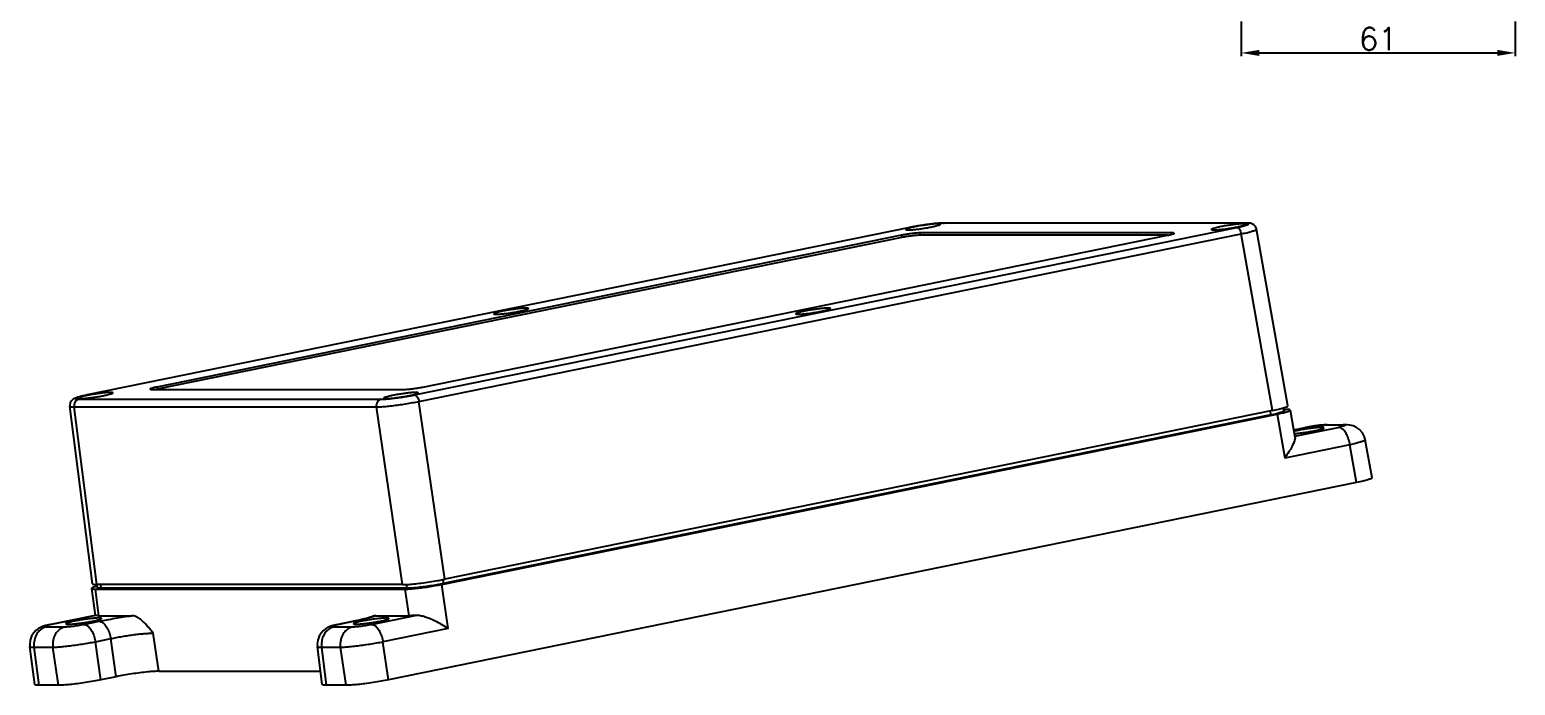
# Model space of a CAD drawing. Header units: millimetres. Extents: x -3364 to -2776, y 3137 to 3570.
# Drawn here: x -3364.2 to -3033.5, y 3137.3 to 3283.2 of the extents above; entities that cross this region are included whole.
import ezdxf

# ---------------------------------------------------------------- set-up
doc = ezdxf.new("R2010")
doc.units = ezdxf.units.MM
doc.layers.add('02___PRT_ALL_AXES', color=7, linetype='Continuous')
doc.layers.add('标注', color=3, linetype='Continuous', lineweight=0)
doc.styles.get("Standard").update_dxf_attribs({"font": 'txt.shx'})
doc.dimstyles.new('ISO-25', dxfattribs={"dimtxt": 2.5, "dimasz": 2, "dimexe": 1.25, "dimexo": 0.625, "dimtad": 1, "dimdsep": 46, "dimtxsty": 'Standard', "dimcen": 2.5, "dimclrt": 256, "dimadec": 0, "dimazin": 0, "dimtfac": 1, "dimtmove": 0, "dimatfit": 3, "dimfxl": 1, "dimarcsym": 0})

# ---------------------------------------------------------------- blocks, each defined once
blk = doc.blocks.new('*D33')
at = {"layer": 'Defpoints', "color": 0, "lineweight": 25}
for p in [(-3094.533942185146, 3285.51492032769), (-3033.533942185146, 3285.514920327691), (-3033.533942185146, 3278.04118629881)]:
    blk.add_point(p, dxfattribs=at)
at = {"layer": '标注', "color": 0, "lineweight": -2}
for p, q in [((-3094.533942185146, 3285.01492032769), (-3094.533942185146, 3277.29118629881)), ((-3033.533942185146, 3285.014920327691), (-3033.533942185146, 3277.29118629881)), ((-3090.533942185146, 3278.04118629881), (-3037.533942185146, 3278.04118629881))]:
    blk.add_line(p, q, dxfattribs=at)
at = {"layer": '标注', "color": 0, "lineweight": 25}
for points in [[(-3090.533942185146, 3278.707852965477), (-3090.533942185146, 3277.374519632144), (-3094.533942185146, 3278.04118629881)], [(-3037.533942185146, 3278.707852965477), (-3037.533942185146, 3277.374519632144), (-3033.533942185146, 3278.04118629881)]]:
    blk.add_solid(points, dxfattribs=at)
at = {"layer": '标注', "lineweight": 25, "insert": (-3064.033942185146, 3281.16568629881), "char_height": 5, "attachment_point": 5}
blk.add_mtext('61', dxfattribs=at)

msp = doc.modelspace()

# ---------------------------------------------------------------- linework, layer by layer
at = {"color": 7, "linetype": 'Continuous', "lineweight": 25}
for p, q in [((-3168.31237194754, 3239.214326111989), (-3351.381708451639, 3201.931207141289)), ((-3170.121043821739, 3237.462337303089), (-3335.91478244934, 3203.690571153589)), ((-3278.521654678339, 3201.938582344689), (-3095.526045507539, 3239.214326111989)), ((-3277.55001399614, 3200.487171081689), (-3094.55440482544, 3237.762914848989)), ((-3276.71298280424, 3203.690571153589), (-3110.919244176639, 3237.462337303089)), ((-3170.121043821739, 3237.462337303089), (-3170.04582028504, 3236.969940031488)), ((-3167.300897327339, 3239.414996710889), (-3168.38624396774, 3239.206909852589)), ((-3168.31237194754, 3239.214326111989), (-3168.386099272539, 3239.206950910288)), ((-3165.81017637944, 3239.665238096688), (-3167.300897327339, 3239.414996710889)), ((-3109.860744426539, 3237.983506533788), (-3166.06245287344, 3237.983506533788)), ((-3166.06245287344, 3237.983506533788), (-3165.98722933674, 3237.491109262189)), ((-3110.919244176639, 3237.491109262189), (-3165.98722933674, 3237.491109262189)), ((-3161.52078659394, 3240.162646050989), (-3162.84729621774, 3240.052180830089)), ((-3160.641143667739, 3240.192435203089), (-3161.52078659394, 3240.162646050989)), ((-3160.87275513794, 3240.169657511189), (-3160.64708587654, 3240.192465696189)), ((-3093.585758192639, 3240.169657511189), (-3160.87275513794, 3240.169657511189)), ((-3160.64708587654, 3240.192465696189), (-3160.64114366504, 3240.192450009589)), ((-3093.36008758294, 3240.192465696189), (-3160.647084536739, 3240.192465696189)), ((-3109.860744426539, 3237.983506533788), (-3109.82256755044, 3237.733608822289)), ((-3087.58739229554, 3198.466725850389), (-3094.55440482544, 3237.762914848989)), ((-3093.16619673884, 3240.190258459289), (-3093.361083085139, 3240.192445401588)), ((-3084.16839366604, 3199.525094928088), (-3091.13714957754, 3238.831117159589)), ((-3170.04582028504, 3236.969940031488), (-3335.839558912639, 3203.198173881989)), ((-3353.248268433339, 3200.983250945489), (-3285.961271487939, 3200.983250945489)), ((-3351.381601338639, 3201.931220608389), (-3351.78167961854, 3201.847654624888)), ((-3351.30798111834, 3201.938582344689), (-3351.38160293794, 3201.931228617889)), ((-3351.30798111834, 3201.938582344689), (-3351.38007866324, 3201.923777270888)), ((-3336.97328219934, 3203.169401922888), (-3280.77157375254, 3203.169401922888)), ((-3335.91478244934, 3203.690571153589), (-3335.839558912639, 3203.198173881989)), ((-3350.178946646739, 3159.892607731889), (-3355.256866167339, 3199.441584121789)), ((-3349.22898383144, 3159.732359184588), (-3354.305614153739, 3199.271294755389)), ((-3354.305614153739, 3199.271294755389), (-3287.01861720844, 3199.271294755389)), ((-3281.24330610074, 3159.732359184588), (-3287.01861720844, 3199.271294755389)), ((-3271.77470288854, 3160.948235510788), (-3277.55001399614, 3200.487171081689)), ((-3272.48313309934, 3159.786712001889), (-3086.56061234264, 3197.658660272688)), ((-3087.91425534984, 3197.484778442589), (-3272.12952049164, 3159.960593831989)), ((-3087.58739229554, 3198.466725850389), (-3271.77470288854, 3160.948235510788)), ((-3087.91425534984, 3197.484778442589), (-3088.04987551304, 3198.372519186089)), ((-3086.56061234264, 3197.658660272688), (-3084.83214954244, 3187.909574766788)), ((-3085.16070440284, 3199.050724489189), (-3085.07067812894, 3199.074962954289)), ((-3084.98316037484, 3198.390885819789), (-3085.08699607874, 3199.070572252389)), ((-3085.07067812894, 3199.074962954289), (-3085.026953850439, 3199.086640334488)), ((-3085.03051207544, 3198.700839980889), (-3084.44393527184, 3198.700839980889)), ((-3083.630043559339, 3198.565842062289), (-3082.56701433484, 3192.570015711089)), ((-3082.854645042039, 3194.192345308289), (-3080.295403412139, 3194.713656369589)), ((-3082.85115754774, 3194.172674719889), (-3080.09879724384, 3194.733323567689)), ((-3082.60597042574, 3192.761260549089), (-3072.92463782324, 3194.733323567689)), ((-3079.43975369104, 3194.875028558688), (-3080.29618773444, 3194.713491708088)), ((-3080.295403097839, 3194.713656433589), (-3080.09879724384, 3194.733323567689)), ((-3075.42683308034, 3195.315201205089), (-3076.08194652574, 3195.294688002389)), ((-3075.43903614544, 3195.315235248589), (-3076.040824438639, 3195.254413421789)), ((-3076.040824438639, 3195.254413421789), (-3071.86629928774, 3195.254413421789)), ((-3075.43903614544, 3195.315235248589), (-3071.26451096254, 3195.315235248589)), ((-3071.271904069839, 3195.315226138689), (-3071.86629928774, 3195.254413421789)), ((-3070.33359600414, 3190.862893532988), (-3084.83214954244, 3187.909574766788)), ((-3068.841922976239, 3182.449378417788), (-3070.33359600414, 3190.862893532988)), ((-3065.422926061539, 3183.507757168189), (-3066.91904037644, 3191.946322569089)), ((-3083.25783463634, 3190.438915319789), (-3083.285898530839, 3190.384510649489)), ((-3068.841922976239, 3182.449378417788), (-3284.31235223694, 3138.558595753989)), ((-3350.416345066039, 3158.881896745889), (-3349.64675336484, 3152.887992373189)), ((-3349.602090125939, 3158.744532293689), (-3348.841093623339, 3152.817570948288)), ((-3349.602090125939, 3158.744532293689), (-3280.599078709839, 3158.744532293689)), ((-3281.24330610074, 3159.732359184588), (-3349.22898383144, 3159.732359184588)), ((-3349.06286502294, 3159.054486454689), (-3349.16785042024, 3159.741698536488)), ((-3349.11724370424, 3159.408875459489), (-3349.15541453104, 3159.398474052688)), ((-3348.24876954814, 3158.918255370589), (-3348.37314019674, 3159.732359184588)), ((-3280.24670238824, 3158.918255370589), (-3348.24876954814, 3158.918255370589)), ((-3279.733348633939, 3152.817570948288), (-3280.599078709839, 3158.744532293689)), ((-3280.376023650139, 3159.764764846389), (-3280.24670238824, 3158.918255370589)), ((-3271.050322354939, 3149.977402918389), (-3272.48313309934, 3159.786712001889)), ((-3272.266202488639, 3160.855285113988), (-3272.12952049164, 3159.960593831989)), ((-3349.60038733104, 3152.893945573789), (-3359.51262892764, 3150.874846975788)), ((-3349.56164734194, 3152.881455829589), (-3359.31602269534, 3150.894514186989)), ((-3352.141863274639, 3150.894514186989), (-3348.728650974339, 3151.589776918689)), ((-3349.56164734194, 3152.881455829589), (-3349.61938531254, 3152.890419865988)), ((-3348.841093623339, 3152.817570948288), (-3341.415281187139, 3152.817570921089)), ((-3291.64824819714, 3151.662944589489), (-3295.510683365439, 3150.874846975788)), ((-3291.900864832839, 3151.589776918689), (-3295.31407713304, 3150.894514186989)), ((-3291.900864832839, 3151.589776918689), (-3292.09747103284, 3151.570109714089)), ((-3288.139917712339, 3150.894514186989), (-3278.385542359039, 3152.881455829589)), ((-3287.94904799094, 3152.544652067389), (-3288.00882526164, 3152.526418910589)), ((-3287.15916134524, 3152.817570921089), (-3279.733348633939, 3152.817570948288)), ((-3360.02073617054, 3150.765703758889), (-3360.62943068034, 3150.615561249689)), ((-3360.374361230739, 3150.373424332889), (-3356.19983607984, 3150.373424332889)), ((-3359.51211469844, 3150.874946625189), (-3360.02073617054, 3150.765703758889)), ((-3359.31602269534, 3150.894514186989), (-3359.51211555894, 3150.874951403289)), ((-3335.43248228674, 3140.469734811888), (-3336.672391586339, 3148.958402001389)), ((-3296.01879060834, 3150.765703758889), (-3296.62748511804, 3150.615561249689)), ((-3296.37241566844, 3150.373424332889), (-3292.19789051764, 3150.373424332889)), ((-3295.51016913614, 3150.874946625189), (-3296.01879060834, 3150.765703758889)), ((-3295.31407713304, 3150.894514186989), (-3295.510169996639, 3150.874951403289)), ((-3271.050322354939, 3149.977402918389), (-3285.54887589324, 3147.024084152189)), ((-3363.056981389339, 3137.502977951089), (-3364.147176297839, 3145.993875162188)), ((-3362.10701729314, 3137.342719427689), (-3363.19394981864, 3145.808207825989)), ((-3363.19394981864, 3145.808207825989), (-3359.01942466774, 3145.808207825989)), ((-3357.78290101144, 3137.342719427689), (-3359.01942466774, 3145.808207825989)), ((-3349.55082145554, 3147.024084152189), (-3346.13775922704, 3147.719316314689)), ((-3348.31429779924, 3138.558595753989), (-3349.55082145554, 3147.024084152189)), ((-3344.90108549904, 3139.253858485688), (-3346.13775922704, 3147.719316314689)), ((-3299.05503582704, 3137.502977951089), (-3300.145230735539, 3145.993875162188)), ((-3298.105071730839, 3137.342719427689), (-3299.19200425644, 3145.808207825989)), ((-3299.19200425644, 3145.808207825989), (-3295.01747910554, 3145.808207825989)), ((-3293.78095544924, 3137.342719427689), (-3295.01747910554, 3145.808207825989)), ((-3284.31235223694, 3138.558595753989), (-3285.54887589324, 3147.024084152189)), ((-3344.90108549904, 3139.253858485688), (-3348.31429779924, 3138.558595753989)), ((-3335.43248228674, 3140.469734811888), (-3299.43595472694, 3140.469734811888)), ((-3357.78290101144, 3137.342719427689), (-3362.10701729314, 3137.342719427689)), ((-3293.78095544924, 3137.342719427689), (-3298.105071730839, 3137.342719427689))]:
    msp.add_line(p, q, dxfattribs=at)
for points in [[(-3162.84729621774, 3240.052180830089), (-3164.30360650304, 3239.881316304788), (-3165.81017637944, 3239.665238096688)], [(-3091.13710520024, 3238.830328969389), (-3091.15355564224, 3238.910658912689), (-3091.370323296539, 3239.413735020689), (-3091.73036569704, 3239.797702352789), (-3092.13781995024, 3240.025224021989), (-3092.494345563539, 3240.127266800489), (-3092.815756567839, 3240.171600042089), (-3093.16619673884, 3240.190258459289)], [(-3353.87221525034, 3201.293072741789), (-3354.203463280539, 3201.156776926089), (-3354.53035577454, 3200.974022241089), (-3354.88533671714, 3200.661223826489), (-3355.170479797639, 3200.181215031088), (-3355.268599276039, 3199.592924728089), (-3355.25664517834, 3199.440607658788)], [(-3353.01523172854, 3201.555609947789), (-3353.48575493414, 3201.421784257889), (-3353.87221525034, 3201.293072741789)], [(-3351.78167961854, 3201.847654624888), (-3352.44952147324, 3201.697373329089), (-3353.01523172854, 3201.555609947789)], [(-3076.08194652574, 3195.294688002389), (-3077.095090325839, 3195.208369674989), (-3078.246860351539, 3195.063906994389), (-3079.43975369104, 3194.875028558688)], [(-3066.91904815734, 3191.945903300189), (-3067.088412923039, 3192.587641549489), (-3067.55572257344, 3193.509206108989), (-3068.17152630224, 3194.218986468489), (-3068.87061324724, 3194.731510520889), (-3069.601599581239, 3195.065240235789), (-3070.32568726154, 3195.246335986289), (-3070.951595504439, 3195.308750177889), (-3071.27190388864, 3195.315218050989)], [(-3288.39470393504, 3152.469062134589), (-3288.80644288604, 3152.344560864688), (-3289.34851395144, 3152.196331888988), (-3290.01010102124, 3152.030336233589), (-3290.78029939644, 3151.851301225289), (-3291.64824819714, 3151.662944589489)], [(-3288.02878849044, 3152.597546856989), (-3288.01945859064, 3152.601891937589), (-3288.126815184839, 3152.560150421189), (-3288.39470393504, 3152.469062134589)], [(-3360.62943068034, 3150.615561249689), (-3361.14874151124, 3150.460198117389), (-3361.66209836104, 3150.263390331989), (-3362.23289017754, 3149.964132793389), (-3362.811835905839, 3149.533935341089), (-3363.34721812474, 3148.958895378489), (-3363.78704518134, 3148.240422441989), (-3364.07883381594, 3147.401649382189), (-3364.17969252484, 3146.477883309889), (-3364.14702099684, 3145.993403675589)], [(-3296.62748511804, 3150.615561249689), (-3297.14679594894, 3150.460198117389), (-3297.66015279874, 3150.263390331989), (-3298.230944615239, 3149.964132793389), (-3298.809890343639, 3149.533935341089), (-3299.34527256244, 3148.958895378489), (-3299.78509961914, 3148.240422441989), (-3300.076888253639, 3147.401649382189), (-3300.177746962539, 3146.477883309889), (-3300.14507543454, 3145.993403675589)]]:
    msp.add_lwpolyline(points, dxfattribs=at)
for points, start_tangent, end_tangent in [([(-3166.06245287344, 3237.983506533788), (-3166.65121657844, 3237.957998696088), (-3167.432796235139, 3237.883972067689), (-3168.33068538104, 3237.768672890888), (-3169.25699237064, 3237.623387452289), (-3170.121043821739, 3237.462337303089)], (-1, 0), (-0.9798777421811028, -0.1995986231867962)), ([(-3165.98722933674, 3237.491109262189), (-3166.756029603439, 3237.451437616689), (-3167.79730233484, 3237.338462328589), (-3168.95252319674, 3237.169382861488), (-3170.04582028504, 3236.969940031488)], (-1, 0), (-0.9798777421805749, -0.199598623189387)), ([(-3160.87275513794, 3240.169657511189), (-3161.59921249634, 3240.145881197789), (-3162.528127928239, 3240.075252697189), (-3163.61011563184, 3239.961273859788), (-3164.79023428294, 3239.809715094088), (-3166.00871799124, 3239.628271202088), (-3167.20444369964, 3239.426079715588), (-3168.31237194754, 3239.214326111989)], (-0.999999996567529, -8.285494540258851e-05), (-0.9798811465702123, -0.199581909491432)), ([(-3110.919244176639, 3237.462337303089), (-3110.202027640139, 3237.623387452289), (-3109.701852170139, 3237.768672890888)], (0.979877742184464, 0.199598623170295), (0.9775274011687394, 0.2108083963325244)), ([(-3109.47530455184, 3237.904038514889), (-3109.522428966739, 3237.957998696088), (-3109.860744426539, 3237.983506533788)], (-0.468804998801604, 0.8833016886085003), (-1, 0)), ([(-3109.701852170139, 3237.768672890888), (-3109.46767842644, 3237.883972067689), (-3109.47530455184, 3237.904038514889)], (0.977527401162948, 0.2108083963593792), (-0.4688049986968948, 0.8833016886640741)), ([(-3095.526045507539, 3239.214326111989), (-3094.55448996054, 3239.426169303088), (-3093.76477739784, 3239.628440433589), (-3093.201740857739, 3239.809954032289), (-3092.894164100339, 3239.961463796189), (-3092.857407271239, 3240.075329528589), (-3093.092912263839, 3240.145900290089), (-3093.361556623439, 3240.161239677288)], (0.9798722807460472, 0.1996254328124048), (-0.9979967388832581, 0.06326538689032184)), ([(-3095.526045507539, 3239.214326111989), (-3095.22525534684, 3239.104341106688), (-3094.935645562739, 3238.790755425889), (-3094.70034690504, 3238.320258265889), (-3094.55440484424, 3237.762914845289)], (0.9999999999999996, 3.255256402361844e-08), (0.1595616527748863, -0.9871879653661437)), ([(-3094.55440482544, 3237.762914848989), (-3093.31464698354, 3238.038578625888), (-3092.31242534084, 3238.299106131688), (-3091.597926015439, 3238.531443859589), (-3091.20694129744, 3238.723951611489), (-3091.15880911904, 3238.833535235989)], (0.9790114144885762, 0.203805422648853), (0.1448887728586611, 0.989447948858105)), ([(-3093.585758192639, 3240.169657511189), (-3093.479774281539, 3240.185922850088)], (0.9798777421459232, 0.1995986233595003), (0.9945766613124584, 0.1040060804595751)), ([(-3093.361556623439, 3240.161239677288), (-3093.585758192639, 3240.169657511189)], (-0.9979967388877168, 0.06326538681998682), (-0.9999999986636173, 5.1698797745732e-05)), ([(-3093.479774281539, 3240.185922850088), (-3093.36108319834, 3240.192090134289)], (0.9945766612821964, 0.1040060807489621), (0.9999999999982099, -1.892234957548682e-06)), ([(-3353.248268433339, 3200.983250945489), (-3353.715859940939, 3200.774589984188), (-3354.080211552639, 3200.377020687489), (-3354.28706439444, 3199.849748672489), (-3354.305614153739, 3199.271294755389)], (-0.9798777421665061, -0.1995986232584545), (0.1359568415144562, -0.9907147607891047)), ([(-3351.38007866324, 3201.923777270888), (-3352.27953666544, 3201.726739153589), (-3353.06924922814, 3201.524468023089), (-3353.63228576814, 3201.342954424389), (-3353.939862525539, 3201.191444660589), (-3353.97661935474, 3201.077578928189), (-3353.74111436204, 3201.007008166689), (-3353.248268433339, 3200.983250945489)], (-0.9792546312835331, -0.2026335784359339), (0.9999999986636188, -5.169876693283241e-05)), ([(-3335.91478244934, 3203.690571153589), (-3336.63199898574, 3203.529521004389), (-3337.132174455739, 3203.384235565889), (-3337.366348199439, 3203.268936388989), (-3337.35872207404, 3203.248869941889)], (-0.979877742180752, -0.1995986231885178), (0.468804998797029, -0.8833016886109287)), ([(-3337.35872207404, 3203.248869941889), (-3337.311597659239, 3203.194909760688), (-3336.97328219934, 3203.169401922888)], (0.468804998801604, -0.8833016886085003), (1, 0)), ([(-3335.839558912639, 3203.198173881989), (-3335.96451255224, 3203.170134297488)], (-0.9798777422581804, -0.1995986228084039), (-0.9718455918300046, -0.2356186445096992)), ([(-3285.961271487939, 3200.983250945489), (-3286.42885129984, 3200.774598493188), (-3286.793204830039, 3200.377036485389), (-3287.00006490654, 3199.849761119089), (-3287.018617219439, 3199.271294755589)], (-0.9798777400325411, -0.1995986337346023), (0.1359568125785515, -0.9907147647600093)), ([(-3285.961271487939, 3200.983250945489), (-3285.23481412954, 3201.007027258889), (-3284.305898697739, 3201.077655759589), (-3283.22391099414, 3201.191634596888), (-3282.043792342939, 3201.343193362588), (-3280.825308634739, 3201.524637254689), (-3279.629582926239, 3201.726828741088), (-3278.521654678339, 3201.938582344689)], (0.999999996567529, 8.285494540258851e-05), (0.9798811465702123, 0.199581909491432)), ([(-3280.77157375254, 3203.169401922888), (-3280.182810047439, 3203.194909760688), (-3279.40123039074, 3203.268936388989), (-3278.50334124484, 3203.384235565889), (-3277.57703425534, 3203.529521004389), (-3276.71298280424, 3203.690571153589)], (1, 0), (0.9798777421811028, 0.1995986231867962)), ([(-3278.521654678339, 3201.938582344689), (-3278.22085626224, 3201.828591387589), (-3277.93124580114, 3201.514998258089), (-3277.69595179344, 3201.044502926989), (-3277.55001399614, 3200.487171081689)], (1, 1.622221030801813e-10), (0.1595617031931577, -0.9871879572169115)), ([(-3355.23445460244, 3199.437249887188), (-3355.234147417039, 3199.400357136389), (-3354.93543699054, 3199.306883400189), (-3354.305614153739, 3199.271294755389)], (-0.1490989090975568, -0.9888222870192189), (0.9999726080535717, -0.007401563519845616)), ([(-3287.01861720844, 3199.271294755389), (-3286.090879885539, 3199.306883075788), (-3284.91025849534, 3199.400356171589), (-3283.53592717334, 3199.547022407389), (-3282.036780041839, 3199.739530143689), (-3280.48789498344, 3199.968238821589), (-3278.966900409439, 3200.221683481789), (-3277.55001399614, 3200.487171081689)], (0.9999723712953807, 0.007433481411380028), (0.9807247171536266, 0.1953945474263271)), ([(-3084.983524352539, 3198.390746947789), (-3084.98277041064, 3198.387470029489), (-3085.17463218484, 3198.221823036889), (-3085.75764600754, 3198.005947673289), (-3086.69208045024, 3197.754555487789), (-3087.91425534984, 3197.484778442589)], (0.2705967286617606, -0.9626927913086053), (-0.9798777421777353, -0.1995986232033278)), ([(-3087.58739229554, 3198.466725850389), (-3086.16094042464, 3198.781603994189), (-3085.16070440284, 3199.050724489189)], (0.9798777421783689, 0.1995986232002177), (0.9652311404598228, 0.2613978681753732)), ([(-3086.56061234264, 3197.658660272688), (-3085.338440776939, 3197.928434635089)], (0.9798777421838984, 0.1995986231730703), (0.9696157762746208, 0.2446328808630691)), ([(-3085.338440776939, 3197.928434635089), (-3084.89061086674, 3198.046898221789)], (0.9696157762693554, 0.2446328808839391), (0.9647161915780962, 0.2632919856491162)), ([(-3085.026953850439, 3199.086640334488), (-3084.39083903644, 3199.326817055989), (-3084.167728296739, 3199.520005484188), (-3084.16886952554, 3199.524726702788)], (0.9660943590432804, 0.2581892511797372), (-0.2916425404538204, 0.9565273799518975)), ([(-3084.89061086674, 3198.046898221789), (-3084.404137031539, 3198.179788238789), (-3083.82125670324, 3198.395611766389), (-3083.62945167784, 3198.561216814589), (-3083.630502327439, 3198.565494735189)], (0.9647161915758319, 0.2632919856574127), (-0.2981466880072381, 0.9545200639223435)), ([(-3083.630502327439, 3198.565494735189), (-3083.84180599314, 3198.665326555988), (-3084.44393527184, 3198.700839980889)], (-0.2981466880719993, 0.9545200639021152), (-1, 0)), ([(-3080.09879724384, 3194.733323567689), (-3079.494155919339, 3194.848882790388), (-3078.84178761294, 3194.959187610988), (-3078.17703506344, 3195.058164129989), (-3077.53339204544, 3195.140812814789), (-3076.943536099639, 3195.202939498889), (-3076.43703391484, 3195.241446652989), (-3076.040824438639, 3195.254413421789)], (0.9798829929583786, 0.1995728441219657), (0.9999999971790174, 7.511301753753369e-05)), ([(-3071.65704198804, 3195.058132364688), (-3071.96409891404, 3194.959161486189), (-3072.394742686839, 3194.848864136588), (-3072.92463782324, 3194.733323567689)], (-0.9714348502447351, -0.2373064089526221), (-0.9798727913467398, -0.1996229264847816)), ([(-3070.33359600414, 3190.862893532988), (-3070.62342918394, 3192.063607386089), (-3071.07596692374, 3193.142781407789), (-3071.64788271874, 3193.997094164788), (-3072.28442065684, 3194.544752716389), (-3072.92463782324, 3194.733323567689)], (-0.1595617328843642, 0.9871879524178458), (-1, -2.024041605005372e-11)), ([(-3071.86629928774, 3195.254413421789), (-3071.59737039144, 3195.241442521289), (-3071.46896749824, 3195.202927423689), (-3071.48914985734, 3195.140787537689)], (0.999999996819624, -7.975432252922031e-05), (-0.5671558434797678, -0.8236104960518372)), ([(-3071.48914985734, 3195.140787537689), (-3071.65704198804, 3195.058132364688)], (-0.5671558432674177, -0.8236104961980659), (-0.9714348502075989, -0.2373064091046426)), ([(-3082.56930568094, 3192.577641705089), (-3082.56485587444, 3192.555064449688), (-3082.60511995994, 3192.096325339689), (-3082.82895631664, 3191.385542629389), (-3083.25783463634, 3190.438915319789)], (0.2105627956007456, -0.9775803338390143), (-0.4567644359545316, -0.8895876854178787)), ([(-3066.94081554494, 3191.949237529589), (-3066.989205600139, 3191.841285781589), (-3067.38020228624, 3191.648772511589), (-3068.09418692084, 3191.413415713489), (-3069.095373989439, 3191.147003469288), (-3070.33359600414, 3190.862893532988)], (-0.1519974531015764, -0.988380885211078), (-0.9775354647946215, -0.2107710014892072)), ([(-3083.285898530839, 3190.384510649489), (-3083.918803443939, 3189.267768299889), (-3084.83214954244, 3187.909574766788)], (-0.4601049212789476, -0.8878645512773293), (-0.5890488580338714, -0.8080974216324365)), ([(-3065.423461264039, 3183.507351969489), (-3065.422235543439, 3183.502361175088), (-3065.64600759874, 3183.309155389289), (-3066.32603440954, 3183.057361261689), (-3067.416055776539, 3182.764115264089), (-3068.841922976239, 3182.449378417788)], (0.2981437107403664, -0.9545209938738721), (-0.9798777421783446, -0.1995986232003361)), ([(-3349.64188836624, 3159.265584035689), (-3350.22476869454, 3159.049760508189), (-3350.41657371994, 3158.884155459989), (-3350.41609169804, 3158.881903597989)], (-0.9659494833210486, -0.2587307397117699), (0.2416533969910695, -0.9703626310419607)), ([(-3350.41609169804, 3158.881903597989), (-3350.204219404639, 3158.780045718589), (-3349.602090125939, 3158.744532293689)], (0.2416533970041067, -0.9703626310387141), (1, 0)), ([(-3350.178698135639, 3159.892608168089), (-3349.93100069864, 3159.773711476889), (-3349.22898383144, 3159.732359184588)], (0.2345716274865499, -0.9720988383792624), (1, 0)), ([(-3349.15541453104, 3159.398474052688), (-3349.64188836624, 3159.265584035689)], (-0.964716191567463, -0.2632919856880758), (-0.9659494833410138, -0.2587307396372306)), ([(-3348.24876954814, 3158.918255370589), (-3348.85088964994, 3158.953772192388), (-3349.06250104524, 3159.054625326788)], (-1, 0), (-0.2705967286781757, 0.9626927913039912)), ([(-3281.24330610074, 3159.732359184588), (-3280.39163715674, 3159.758297906888)], (1, 0), (0.9984894484787334, 0.05494380107559827)), ([(-3280.599078709839, 3158.744532293689), (-3279.648261508839, 3158.780045718589)], (1, 0), (0.9979128524025493, 0.06457506492298669)), ([(-3280.39163715674, 3159.758297906888), (-3280.133426777139, 3159.773829381489)], (0.9984894484786818, 0.05494380107653665), (0.9979114333889195, 0.06459698995829738)), ([(-3280.06170404354, 3158.919889624688), (-3280.24670238824, 3158.918255370589)], (-0.9998505783966847, -0.01728643629598344), (-1, 0)), ([(-3280.133426777139, 3159.773829381489), (-3278.692253776539, 3159.895399713188), (-3277.018042773339, 3160.088773117289), (-3275.22490117124, 3160.340767391388), (-3273.43737616344, 3160.633797532389), (-3272.26212610214, 3160.851184556089)], (0.997911433394917, 0.06459698986564641), (0.9815768110395121, 0.1910679565743618)), ([(-3272.12952049164, 3159.960593831989), (-3273.55614664844, 3159.690816786689), (-3275.09000184764, 3159.439424601288), (-3276.62655639214, 3159.223549237689), (-3278.06109662894, 3159.057902245089), (-3279.295861011739, 3158.953772192388), (-3280.06170404354, 3158.919889624688)], (-0.979877742180864, -0.1995986231879678), (-0.9998505783968111, -0.01728643628867002)), ([(-3279.648261508839, 3158.780045718589), (-3278.41370757404, 3158.884155459989), (-3276.97952241854, 3159.049760508189), (-3275.443343331739, 3159.265584035689), (-3273.90973624894, 3159.516937639489), (-3272.48313309934, 3159.786712001889)], (0.9979128524045452, 0.06457506489214314), (0.979877742178626, 0.1995986231989553)), ([(-3272.26212610214, 3160.851184556089), (-3271.77470288854, 3160.948235510788)], (0.981576811035937, 0.1910679565927287), (0.9798777421661441, 0.1995986232602319)), ([(-3348.841093623339, 3152.817570948288), (-3349.28930255864, 3152.833845572789), (-3349.56164734194, 3152.881455829589)], (-1, 0), (-0.946349217578159, 0.323145723148561)), ([(-3348.728650974339, 3151.589776918689), (-3347.024334439439, 3151.920080849289), (-3345.19401390284, 3152.242412084189), (-3343.30504336994, 3152.544652066889), (-3341.415281187139, 3152.817570921089)], (0.9798832744406026, 0.1995714620670068), (0.990801256997697, 0.1353250499049742)), ([(-3348.728650974339, 3151.589776918689), (-3348.08842057544, 3151.401198433389), (-3347.45187818384, 3150.853526992888), (-3346.87996627034, 3149.999208701488), (-3346.42743634614, 3148.920042344889), (-3346.13760915904, 3147.719346883189)], (1, -2.347888405846135e-09), (0.1595617274302334, -0.9871879532994109)), ([(-3336.672391586339, 3148.958402001389), (-3337.296062256039, 3149.705569116888), (-3337.93094980464, 3150.452715706089), (-3338.576275021439, 3151.149839966089), (-3339.221523144839, 3151.757953726589), (-3339.87900720404, 3152.261189506289), (-3340.60744719474, 3152.649746670088), (-3341.41559871384, 3152.817570940188)], (-0.6270012979515768, 0.7790182105490463), (-1, -7.975394066160425e-11)), ([(-3288.00882526164, 3152.526418910589), (-3289.027615282239, 3152.242412085689), (-3290.362098211639, 3151.920080847189), (-3291.900864832839, 3151.589776918689)], (-0.9569570970156176, -0.2902294169643075), (-0.979881263039664, -0.199581337664103)), ([(-3287.15916134524, 3152.817570921089), (-3287.94904799094, 3152.544652067389)], (-0.9282331042829854, -0.3719990646670664), (-0.9560265631098441, -0.2932800890418226)), ([(-3287.15884016734, 3152.817570940188), (-3287.90546729174, 3152.656499636589)], (-1, 1.30923698752677e-10), (-0.9192580708604218, -0.393655432018886)), ([(-3278.385542359039, 3152.881455829589), (-3279.12534759134, 3152.833845572789), (-3279.733348633939, 3152.817570948288)], (-0.9969369596492117, -0.07820932479817377), (-1, 0)), ([(-3271.050322354939, 3149.977402918389), (-3272.49078964734, 3150.856131027489), (-3273.90535492804, 3151.604495470289), (-3275.231886404139, 3152.193546277289), (-3276.44351717374, 3152.611942252189), (-3277.51036234644, 3152.845160574089), (-3278.385542359039, 3152.881455829589)], (-0.8377791002974806, 0.546009321444922), (-0.996936959651889, -0.07820932476404661)), ([(-3360.374361230739, 3150.373424332889), (-3361.38840032694, 3149.972428165889), (-3362.24773814574, 3149.232682156688), (-3362.87010064104, 3148.225010486389), (-3363.19590207204, 3147.045888864189), (-3363.19394981864, 3145.808207825989)], (-0.9798777421805593, -0.1995986231894631), (0.135956848411205, -0.9907147598426566)), ([(-3359.84592614084, 3150.778971802489), (-3360.27668976854, 3150.668640609289), (-3360.58381915194, 3150.569628554289), (-3360.75159662804, 3150.486982754189), (-3360.77164049494, 3150.424873587589), (-3360.64317721464, 3150.386381693088), (-3360.374361230739, 3150.373424332889)], (-0.9758052536811551, -0.2186415031238506), (0.999999998751692, -4.996615090168087e-05)), ([(-3359.50757511094, 3150.854135358589), (-3359.84592614084, 3150.778971802489)], (-0.9772932072473104, -0.2118914511448397), (-0.9758052536735765, -0.2186415031576744)), ([(-3359.31602269534, 3150.894514186989), (-3359.50757511094, 3150.854135358589)], (-0.979872304194291, -0.1996253177153909), (-0.9772932072039239, -0.2118914513449477)), ([(-3356.19983607984, 3150.373424332889), (-3357.21386616424, 3149.972433617289), (-3358.07320264604, 3149.232694257888), (-3358.695569181939, 3148.225024844289), (-3359.021375558139, 3147.045898692988), (-3359.01942467704, 3145.808207825989)], (-0.9798777394306817, -0.1995986366892753), (0.1359567973351046, -0.9907147668518833)), ([(-3356.19983607984, 3150.373424332889), (-3355.803620347439, 3150.386391311589), (-3355.29694179634, 3150.424914548988), (-3354.70674613364, 3150.487086291289), (-3354.06301301564, 3150.569758824389), (-3353.39836989164, 3150.668731064089), (-3352.74615965924, 3150.779017289189), (-3352.141863274639, 3150.894514186989)], (0.9999999965969023, 8.249967027339581e-05), (0.9798810325142977, 0.1995824694674213)), ([(-3352.141863274639, 3150.894514186989), (-3351.50164610744, 3150.705943335889), (-3350.86510816624, 3150.158284785089), (-3350.29319236664, 3149.303972029189), (-3349.84065462244, 3148.224798008388), (-3349.55082145554, 3147.024084152189)], (1, -2.024041602957e-11), (0.1595617152952949, -0.9871879552608122)), ([(-3346.137759045339, 3147.719315078289), (-3344.90966234494, 3147.968288800389), (-3343.58778644574, 3148.206162039289), (-3342.23221159614, 3148.422031898689), (-3340.89116432864, 3148.608292471289), (-3339.61711230014, 3148.757636186388), (-3338.45952398754, 3148.864284871789), (-3337.45994340904, 3148.924312090889), (-3336.669007377739, 3148.935233032589)], (0.9775328013390737, 0.2107833539589478), (0.9997876846268389, -0.02060547666288218)), ([(-3296.37241566844, 3150.373424332889), (-3297.386454764639, 3149.972428165889), (-3298.24579258344, 3149.232682156688), (-3298.86815507874, 3148.225010486389), (-3299.19395650984, 3147.045888864189), (-3299.19200425644, 3145.808207825989)], (-0.9798777421805593, -0.1995986231894631), (0.135956848411205, -0.9907147598426566)), ([(-3295.84398057854, 3150.778971802489), (-3296.27474420634, 3150.668640609289), (-3296.58187358974, 3150.569628554289), (-3296.74965106584, 3150.486982754189), (-3296.76969493264, 3150.424873587589), (-3296.64123165234, 3150.386381693088), (-3296.37241566844, 3150.373424332889)], (-0.9758052536811551, -0.2186415031238506), (0.999999998751692, -4.996615090168087e-05)), ([(-3295.50614151664, 3150.854024349689), (-3295.84398057854, 3150.778971802489)], (-0.9772878596054042, -0.2119161142242087), (-0.9758052536748131, -0.218641503152155)), ([(-3295.31407713304, 3150.894514186989), (-3295.50614151664, 3150.854024349689)], (-0.9798723042133816, -0.199625317621684), (-0.9772878596074166, -0.2119161142149279)), ([(-3292.19789051764, 3150.373424332889), (-3293.21192060194, 3149.972433617289), (-3294.07125708374, 3149.232694257888), (-3294.69362361964, 3148.225024844289), (-3295.019429995939, 3147.045898692988), (-3295.01747911484, 3145.808207825989)], (-0.9798777394306817, -0.1995986366892753), (0.1359567973351046, -0.9907147668518833)), ([(-3292.19789051764, 3150.373424332889), (-3291.80167478524, 3150.386391311589), (-3291.294996234139, 3150.424914548988), (-3290.70480057144, 3150.487086291289), (-3290.06106745334, 3150.569758824389), (-3289.396424329439, 3150.668731064089), (-3288.74421409694, 3150.779017289189), (-3288.139917712339, 3150.894514186989)], (0.9999999965969023, 8.249967027339581e-05), (0.9798810325142977, 0.1995824694674213)), ([(-3288.139917712339, 3150.894514186989), (-3287.49970054514, 3150.705943335889), (-3286.86316260404, 3150.158284785089), (-3286.29124680444, 3149.303972029189), (-3285.83870906024, 3148.224798008388), (-3285.54887589324, 3147.024084152189)], (1, -2.024041602957e-11), (0.1595617152952949, -0.9871879552608122)), ([(-3364.12488709684, 3145.990165806689), (-3364.124331322139, 3145.951693803689), (-3363.824849910639, 3145.852301894688), (-3363.19394981864, 3145.808207825989)], (-0.1440362383918386, -0.9895724137373321), (0.9998073016282167, -0.01963057846586255)), ([(-3359.01942466774, 3145.808207825989), (-3358.092964498339, 3145.852300836389), (-3356.913215553439, 3145.951692254889), (-3355.539306945539, 3146.101392884989), (-3354.040114108539, 3146.293907159089), (-3352.49075849814, 3146.519587567089), (-3350.96890283754, 3146.767112495989), (-3349.55082145554, 3147.024084152189)], (0.9998045573965891, 0.01976985101133812), (0.9820911447857326, 0.188406431242273)), ([(-3300.12294153464, 3145.990165806689), (-3300.12238575984, 3145.951693803689), (-3299.82290434834, 3145.852301894688), (-3299.19200425644, 3145.808207825989)], (-0.1440362383918386, -0.9895724137373321), (0.9998073016282167, -0.01963057846586255)), ([(-3295.01747910554, 3145.808207825989), (-3294.09101893604, 3145.852300836389), (-3292.911269991239, 3145.951692254889), (-3291.537361383239, 3146.101392884989), (-3290.038168546339, 3146.293907159089), (-3288.48881293584, 3146.519587567089), (-3286.96695727534, 3146.767112495989), (-3285.54887589324, 3147.024084152189)], (0.9998045573965891, 0.01976985101133812), (0.9820911447857326, 0.188406431242273)), ([(-3348.31429779924, 3138.558595753989), (-3349.978668140539, 3138.243858997789), (-3351.76787640364, 3137.950613126688), (-3353.560085338339, 3137.698819011289), (-3355.23330135304, 3137.505613121689), (-3356.67361427704, 3137.384151756788), (-3357.78290101144, 3137.342719427689)], (-0.9798777421789041, -0.1995986231975901), (-1, 0)), ([(-3335.43248228674, 3140.469734811888), (-3336.54176902114, 3140.428302482889), (-3337.98208194514, 3140.306841117889), (-3339.65529795984, 3140.113635228389), (-3341.447506894539, 3139.861841112889), (-3343.23671515774, 3139.568595241888), (-3344.90108549904, 3139.253858485688)], (-1, 0), (-0.9798777421789041, -0.1995986231975901)), ([(-3284.31235223694, 3138.558595753989), (-3285.97672257824, 3138.243858997789), (-3287.76593084144, 3137.950613126688), (-3289.55813977614, 3137.698819011289), (-3291.23135579084, 3137.505613121689), (-3292.67166871484, 3137.384151756788), (-3293.78095544924, 3137.342719427689)], (-0.9798777421789041, -0.1995986231975901), (-1, 0)), ([(-3362.10701729314, 3137.342719427689), (-3362.809501310639, 3137.384151732589), (-3363.056685814739, 3137.502985941689)], (-1, 0), (-0.2416501590400137, 0.9703634373964922)), ([(-3298.105071730839, 3137.342719427689), (-3298.807555748439, 3137.384151732589), (-3299.054740252439, 3137.502985941689)], (-1, 0), (-0.2416501590400137, 0.9703634373964922))]:
    msp.add_spline(points, degree=3, dxfattribs=dict(at, start_tangent=start_tangent, end_tangent=end_tangent))
at = {"layer": '02___PRT_ALL_AXES', "color": 7, "linetype": 'Continuous', "lineweight": 25}
msp.add_line((-3351.36390568614, 3201.836929131189), (-3351.47573874264, 3201.814361923089), dxfattribs=at)
for points, start_tangent, end_tangent in [([(-3169.14396367684, 3238.744619689588), (-3169.14603334724, 3238.722252664189), (-3168.88019065354, 3238.667922710389)], (-0.2252749580314874, -0.9742952290162934), (0.9992283727176597, 0.03927669991251537)), ([(-3168.74913884344, 3238.972251566989), (-3169.10113699884, 3238.826511082088), (-3169.14396367684, 3238.744619689588)], (-0.9843966811583656, -0.1759635590808372), (-0.225274958114255, -0.974295228997156)), ([(-3168.88019065354, 3238.667922710389), (-3168.32514591174, 3238.667922710389)], (0.9992283727196509, 0.0392766998618569), (0.9999770828434206, 0.006770065580405287)), ([(-3168.11855567814, 3239.147667091789), (-3168.74913884344, 3238.972251566989)], (-0.9608444291295791, -0.2770884028801154), (-0.9843966811462351, -0.1759635591486989)), ([(-3168.32514591174, 3238.667922710389), (-3167.52586554594, 3238.722252664189), (-3166.54710249764, 3238.826511082088), (-3165.46815032824, 3238.972251566989), (-3164.37641932574, 3239.147667091789), (-3163.360355043139, 3239.338546533589)], (0.9999770828435671, 0.00677006555875475), (0.9798777421815653, 0.1995986231845251)), ([(-3167.26047360084, 3239.338546533589), (-3168.11855567814, 3239.147667091789)], (-0.9798777421683916, -0.1995986232491974), (-0.9608444291273314, -0.2770884028879105)), ([(-3161.47686496714, 3239.932473377688), (-3161.47479529684, 3239.954840403089), (-3161.74063799044, 3240.009170356889), (-3162.29568273224, 3240.009170356889), (-3163.094963098139, 3239.954840403089), (-3164.07372614644, 3239.850581985188), (-3165.15267831574, 3239.704841500189), (-3166.244409318239, 3239.529425975489), (-3167.26047360084, 3239.338546533589)], (0.2252749580752845, 0.9742952290061668), (-0.9798777421806134, -0.1995986231891985)), ([(-3163.360355043139, 3239.338546533589), (-3162.502272965939, 3239.529425975489), (-3161.87168980064, 3239.704841500189), (-3161.51969164524, 3239.850581985188), (-3161.47686496714, 3239.932473377688)], (0.9798777421814556, 0.1995986231850637), (0.2252749580870855, 0.9742952290034382)), ([(-3101.14189651694, 3238.744619689588), (-3101.14396618734, 3238.722252664189), (-3100.87812349364, 3238.667922710389), (-3100.32307875184, 3238.667922710389), (-3099.52379838604, 3238.722252664189), (-3098.54503533774, 3238.826511082088), (-3097.46608316834, 3238.972251566989), (-3096.37435216584, 3239.147667091789), (-3095.358287883239, 3239.338546533589)], (-0.2252749580752845, -0.9742952290061668), (0.9798777421806134, 0.1995986231891985)), ([(-3099.258406440939, 3239.338546533589), (-3100.11648851824, 3239.147667091789), (-3100.74707168354, 3238.972251566989), (-3101.09906983894, 3238.826511082088), (-3101.14189651694, 3238.744619689588)], (-0.9798777421814556, -0.1995986231850637), (-0.2252749580870855, -0.9742952290034382)), ([(-3093.73857083054, 3240.009170356889), (-3094.29361557234, 3240.009170356889), (-3095.09289593824, 3239.954840403089), (-3096.07165898654, 3239.850581985188), (-3097.15061115584, 3239.704841500189), (-3098.24234215834, 3239.529425975489), (-3099.258406440939, 3239.338546533589)], (-0.9992283727210538, -0.03927669982617041), (-0.9798777421804458, -0.1995986231900208)), ([(-3095.358287883239, 3239.338546533589), (-3094.50020580604, 3239.529425975489), (-3093.86962264074, 3239.704841500189), (-3093.51762448534, 3239.850581985188), (-3093.47479780724, 3239.932473377688)], (0.9798777421814556, 0.1995986231850637), (0.2252749580870855, 0.9742952290034382)), ([(-3093.47272813694, 3239.954840403089), (-3093.73857083054, 3240.009170356889)], (-0.08235372918435506, 0.996603162391847), (-0.9992283727233653, -0.03927669976736067)), ([(-3093.47479780724, 3239.932473377688), (-3093.47272813694, 3239.954840403089)], (0.2252749592113112, 0.9742952287434965), (-0.08235373130545363, 0.9966031622165713)), ([(-3260.85158408804, 3219.982527384288), (-3260.85365375834, 3219.960160358989), (-3260.58781106474, 3219.905830405089), (-3260.03276632294, 3219.905830405089), (-3259.23348595704, 3219.960160358989), (-3258.254722908739, 3220.064418776788), (-3257.175770739439, 3220.210159261789), (-3256.08403973684, 3220.385574786489), (-3255.067975454339, 3220.576454228389)], (-0.2252749580752845, -0.9742952290061668), (0.9798777421806134, 0.1995986231891985)), ([(-3258.96809401204, 3220.576454228389), (-3259.82617608924, 3220.385574786489), (-3260.45675925454, 3220.210159261789), (-3260.80875740994, 3220.064418776788), (-3260.85158408804, 3219.982527384288)], (-0.9798777421814556, -0.1995986231850637), (-0.2252749580870855, -0.9742952290034382)), ([(-3253.18448537834, 3221.170381072488), (-3253.18241570794, 3221.192748097789), (-3253.44825840164, 3221.247078051589), (-3254.00330314334, 3221.247078051589), (-3254.802583509239, 3221.192748097789), (-3255.78134655754, 3221.088489679888), (-3256.86029872694, 3220.942749194989), (-3257.95202972944, 3220.767333670289), (-3258.96809401204, 3220.576454228389)], (0.2252749580752845, 0.9742952290061668), (-0.9798777421806134, -0.1995986231891985)), ([(-3255.067975454339, 3220.576454228389), (-3254.209893377039, 3220.767333670289), (-3253.57931021174, 3220.942749194989), (-3253.22731205634, 3221.088489679888), (-3253.18448537834, 3221.170381072488)], (0.9798777421814556, 0.1995986231850637), (0.2252749580870855, 0.9742952290034382)), ([(-3193.64954124764, 3219.982527384288), (-3193.65161091804, 3219.960160358989), (-3193.38576822434, 3219.905830405089), (-3192.83072348254, 3219.905830405089), (-3192.03144311664, 3219.960160358989), (-3191.05268006844, 3220.064418776788), (-3189.97372789904, 3220.210159261789), (-3188.881996896539, 3220.385574786489), (-3187.86593261394, 3220.576454228389)], (-0.2252749580752845, -0.9742952290061668), (0.9798777421806134, 0.1995986231891985)), ([(-3191.766051171639, 3220.576454228389), (-3192.624133248939, 3220.385574786489), (-3193.25471641414, 3220.210159261789), (-3193.60671456954, 3220.064418776788), (-3193.64954124764, 3219.982527384288)], (-0.9798777421814556, -0.1995986231850637), (-0.2252749580870855, -0.9742952290034382)), ([(-3185.98244253794, 3221.170381072488), (-3185.98037286754, 3221.192748097789), (-3186.24621556124, 3221.247078051589), (-3186.80126030304, 3221.247078051589), (-3187.60054066894, 3221.192748097789), (-3188.57930371714, 3221.088489679888), (-3189.658255886539, 3220.942749194989), (-3190.74998688904, 3220.767333670289), (-3191.766051171639, 3220.576454228389)], (0.2252749580752845, 0.9742952290061668), (-0.9798777421806134, -0.1995986231891985)), ([(-3187.86593261394, 3220.576454228389), (-3187.00785053664, 3220.767333670289), (-3186.37726737144, 3220.942749194989), (-3186.02526921604, 3221.088489679888), (-3185.98244253794, 3221.170381072488)], (0.9798777421814556, 0.1995986231850637), (0.2252749580870855, 0.9742952290034382)), ([(-3353.35922881864, 3201.220435078988), (-3353.36129848904, 3201.198068053689), (-3353.09545579534, 3201.143738099889)], (-0.2252749580314874, -0.9742952290162934), (0.9992283727176597, 0.03927669991251537)), ([(-3351.47573874264, 3201.814361923089), (-3352.33382081994, 3201.623482481189), (-3352.96440398514, 3201.448066956489), (-3353.31640214054, 3201.302326471488), (-3353.35922881864, 3201.220435078988)], (-0.9798777421814556, -0.1995986231850637), (-0.2252749580870855, -0.9742952290034382)), ([(-3353.09545579534, 3201.143738099889), (-3352.54041105354, 3201.143738099889), (-3351.74113068764, 3201.198068053689), (-3351.30813521034, 3201.241476621189)], (0.9992283727216357, 0.03927669981136691), (0.9945988946489001, 0.1037932500848988)), ([(-3345.69213010894, 3202.408288767188), (-3345.69006043854, 3202.430655792489), (-3345.95590313224, 3202.484985746289), (-3346.51094787404, 3202.484985746289), (-3347.31022823994, 3202.430655792489), (-3348.28899128814, 3202.326397374589), (-3349.36794345754, 3202.180656889689), (-3350.459674460039, 3202.005241364989), (-3351.36390568614, 3201.836929131189)], (0.2252749580886237, 0.9742952290030825), (-0.9805975758310677, -0.1960316154966684)), ([(-3351.30813521034, 3201.241476621189), (-3350.76236763944, 3201.302326471488), (-3349.68341547004, 3201.448066956489), (-3348.591684467539, 3201.623482481189), (-3347.575620184939, 3201.814361923089)], (0.9945988946491108, 0.10379325008288), (0.9798777421777508, 0.1995986232032509)), ([(-3347.575620184939, 3201.814361923089), (-3346.717538107639, 3202.005241364989), (-3346.08695494244, 3202.180656889689), (-3345.73495678704, 3202.326397374589), (-3345.69213010894, 3202.408288767188)], (0.9798777421814556, 0.1995986231850637), (0.2252749580870855, 0.9742952290034382)), ([(-3285.35716165874, 3201.220435078988), (-3285.35923132914, 3201.198068053689), (-3285.09338863544, 3201.143738099889), (-3284.53834389364, 3201.143738099889), (-3283.73906352774, 3201.198068053689), (-3282.76030047954, 3201.302326471488), (-3281.68134831014, 3201.448066956489), (-3280.589617307639, 3201.623482481189), (-3279.573553025039, 3201.814361923089)], (-0.2252749580752845, -0.9742952290061668), (0.9798777421806134, 0.1995986231891985)), ([(-3283.473671582739, 3201.814361923089), (-3284.33175366004, 3201.623482481189), (-3284.96233682524, 3201.448066956489), (-3285.31433498064, 3201.302326471488), (-3285.35716165874, 3201.220435078988)], (-0.9798777421814556, -0.1995986231850637), (-0.2252749580870855, -0.9742952290034382)), ([(-3277.69006294904, 3202.408288767188), (-3277.68799327864, 3202.430655792489), (-3277.95383597234, 3202.484985746289), (-3278.50888071414, 3202.484985746289), (-3279.30816108004, 3202.430655792489), (-3280.28692412824, 3202.326397374589), (-3281.36587629764, 3202.180656889689), (-3282.457607300139, 3202.005241364989), (-3283.473671582739, 3201.814361923089)], (0.2252749580752845, 0.9742952290061668), (-0.9798777421806134, -0.1995986231891985)), ([(-3279.573553025039, 3201.814361923089), (-3278.71547094774, 3202.005241364989)], (0.9798777421683916, 0.1995986232491974), (0.9608444291273314, 0.2770884028879105)), ([(-3278.71547094774, 3202.005241364989), (-3278.08488778254, 3202.180656889689)], (0.9608444291295791, 0.2770884028801154), (0.9843966811462351, 0.1759635591486989)), ([(-3278.08488778254, 3202.180656889689), (-3277.73288962714, 3202.326397374589), (-3277.69006294904, 3202.408288767188)], (0.9843966811583656, 0.1759635590808372), (0.225274958114255, 0.974295228997156)), ([(-3076.66045281204, 3194.703026566889), (-3077.44547108554, 3194.669016116489), (-3078.48757729444, 3194.570313945389), (-3079.684762822239, 3194.416581709589), (-3080.91983880834, 3194.222867791589), (-3082.07190740984, 3194.008134259288), (-3082.79578476514, 3193.856368568489)], (-1, 0), (-0.9709421685146941, -0.239314239860447)), ([(-3082.70474959184, 3193.346771039889), (-3081.65611592764, 3193.445954573089), (-3080.45893039974, 3193.599686808889), (-3079.223854413639, 3193.793400726889), (-3078.07178581214, 3194.008134259288), (-3077.11549709694, 3194.222867791589), (-3076.448596470239, 3194.416581709589), (-3076.13636481194, 3194.570313945389), (-3076.14653526464, 3194.597067203389)], (0.9973028732801374, 0.07339604176781153), (-0.4688244319689475, 0.8832913743431404)), ([(-3076.14653526464, 3194.597067203389), (-3076.20936553224, 3194.669016116489), (-3076.66045281204, 3194.703026566889)], (-0.4688244319832909, 0.8832913743355274), (-1, 0)), ([(-3348.757420108539, 3152.314595803089), (-3349.54243838204, 3152.280585352689), (-3350.584544590839, 3152.181883181589), (-3351.78173011874, 3152.028150945789), (-3353.01680610484, 3151.834437027789), (-3354.168874706339, 3151.619703495488), (-3355.12516342154, 3151.404969963189), (-3355.79206404824, 3151.211256045089), (-3356.10429570654, 3151.057523809389), (-3356.09412525384, 3151.030770551289)], (-1, 0), (0.4688244319748149, -0.8832913743400262)), ([(-3355.58020770644, 3150.924811187889), (-3354.795189432939, 3150.958821638189), (-3353.75308322404, 3151.057523809389), (-3352.55589769624, 3151.211256045089), (-3351.32082171014, 3151.404969963189), (-3350.16875310864, 3151.619703495488), (-3349.212464393439, 3151.834437027789), (-3348.54556376664, 3152.028150945789), (-3348.23333210844, 3152.181883181589), (-3348.243502561139, 3152.208636439589)], (1, 0), (-0.468824431980572, 0.8832913743369707)), ([(-3348.243502561139, 3152.208636439589), (-3348.306332828739, 3152.280585352689), (-3348.757420108539, 3152.314595803089)], (-0.4688244319832909, 0.8832913743355274), (-1, 0)), ([(-3284.755474546339, 3152.314595803089), (-3285.540492819739, 3152.280585352689), (-3286.582599028639, 3152.181883181589), (-3287.77978455654, 3152.028150945789), (-3289.01486054254, 3151.834437027789), (-3290.166929144039, 3151.619703495488), (-3291.12321785934, 3151.404969963189), (-3291.79011848604, 3151.211256045089), (-3292.10235014434, 3151.057523809389)], (-1, 0), (0.2026791870698806, -0.9792451925481648)), ([(-3292.10235014434, 3151.057523809389), (-3292.09217969164, 3151.030770551289)], (0.2026791856149596, -0.9792451928492971), (0.4688244312356467, -0.8832913747323545)), ([(-3291.578262144139, 3150.924811187889), (-3290.793243870739, 3150.958821638189), (-3289.751137661839, 3151.057523809389), (-3288.55395213394, 3151.211256045089), (-3287.31887614794, 3151.404969963189), (-3286.166807546439, 3151.619703495488), (-3285.21051883114, 3151.834437027789), (-3284.54361820444, 3152.028150945789), (-3284.23138654614, 3152.181883181589), (-3284.24155699884, 3152.208636439589)], (1, 0), (-0.4688244319748149, 0.8832913743400262)), ([(-3284.24155699884, 3152.208636439589), (-3284.304387266539, 3152.280585352689), (-3284.755474546339, 3152.314595803089)], (-0.4688244319832909, 0.8832913743355274), (-1, 0)), ([(-3356.09412525384, 3151.030770551289), (-3356.03129498624, 3150.958821638189), (-3355.58020770644, 3150.924811187889)], (0.4688244319832909, -0.8832913743355274), (1, 0)), ([(-3292.09217969164, 3151.030770551289), (-3292.029349423939, 3150.958821638189), (-3291.578262144139, 3150.924811187889)], (0.4688244319832909, -0.8832913743355274), (1, 0))]:
    msp.add_spline(points, degree=3, dxfattribs=dict(at, start_tangent=start_tangent, end_tangent=end_tangent))

# ---------------------------------------------------------------- dimensions: what is measured, and where the dimension line sits
at = {"layer": '标注', "lineweight": 25}
dim = msp.add_linear_dim(base=(-3033.533942185146, 3278.04118629881), p1=(-3094.533942185146, 3285.51492032769), p2=(-3033.533942185146, 3285.514920327691), dimstyle='ISO-25', override={"dimtxt": 5, "dimasz": 4, "dimexe": 0.75, "dimexo": 0.5, "dimgap": 0.6245, "dimtoh": 1, "dimdec": 1, "dimcen": 6, "dimtdec": 1}, dxfattribs=at)
dim.commit()
dim.dimension.update_dxf_attribs({"geometry": '*D33', "text_midpoint": (-3064.033942185146, 3281.16568629881)})

doc.saveas('drawing.dxf')
